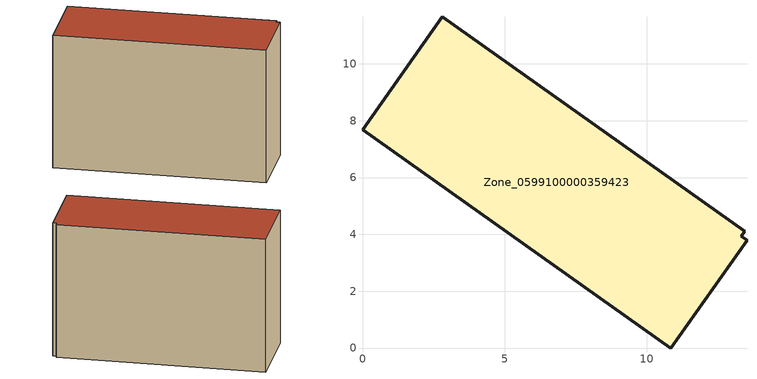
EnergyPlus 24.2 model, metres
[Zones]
Zone_0599100000359423
 floor ground (C_G): 0,7.68 2.81,11.65 13.45,4.12 13.32,3.94 13.53,3.79 10.86,0 z3.7
 wall outside (C_F): 2.81,11.65 0,7.68 10.86,0 13.53,3.79 13.32,3.94 13.45,4.12 2.81,11.65 z3.7:12.46
 roof outside (C_R): 0,7.68 10.86,0 13.53,3.79 13.32,3.94 13.45,4.12 2.81,11.65 z12.46
[BUILDING]
Pand.0599100000359423: North Axis=0; Terrain=City; Loads Convergence Tolerance Value=0.04; Temperature Convergence Tolerance Value=0.4; Solar Distribution=FullExterior; Maximum Number of Warmup Days=25; Minimum Number of Warmup Days=1
[Site:Location]
Rotterdam.The.Hague.AP_ZH_NLD Design_Conditions: Latitude=51.96; Longitude=4.45; Time Zone=1; Elevation=-4.5
[SITE:GROUNDTEMPERATURE:BUILDINGSURFACE]
18, 18, 18, 18, 18, 18, 18, 18, 18, 18, 18, 18
[MATERIAL] Thermal Absorptance=0.9; Solar Absorptance=0.7; Visible Absorptance=0.7
Name | Roughness | Thickness | Conductivity | Density | Specific Heat
G.TI.1992-2005 | MediumSmooth | 0.15 | 0.06 | 540 | 1210
F.TI.1992-2005 | Rough | 0.3 | 0.12 | 1920 | 840
R.TI.1992-2005 | MediumRough | 0.2 | 0.08 | 1500 | 1000
[CONSTRUCTION]
C_G: G.TI.1992-2005
C_F: F.TI.1992-2005
C_R: R.TI.1992-2005
[ZONE]
Zone_0599100000359423: Type=1; Multiplier=1; Ceiling Height=Autocalculate; Volume=Autocalculate; Floor Area=autocalculate; Part of Total Floor Area=Yes
[ZONEINFILTRATION:DESIGNFLOWRATE]
Infil_Zone_0599100000359423: Zone or ZoneList or Space or SpaceList=Zone_0599100000359423; Schedule=AlwaysOn; Design Flow Rate Calculation Method=Flow/Area; Flow Rate per Floor Area=0.0015; Constant Term Coefficient=1; Temperature Term Coefficient=0; Velocity Term Coefficient=0; Velocity Squared Term Coefficient=0
[HVACTEMPLATE:ZONE:IDEALLOADSAIRSYSTEM]
Zone_0599100000359423: Maximum Heating Supply Air Temperature=50; Minimum Cooling Supply Air Temperature=13; Maximum Heating Supply Air Humidity Ratio=0.0156; Minimum Cooling Supply Air Humidity Ratio=0.0077; Heating Limit=NoLimit; Cooling Limit=NoLimit; Dehumidification Control Type=ConstantSensibleHeatRatio; Cooling Sensible Heat Ratio=0.7; Dehumidification Setpoint=60; Humidification Control Type=None; Humidification Setpoint=30; Outdoor Air Method=None; Outdoor Air Flow Rate per Person=0.00944; Outdoor Air Flow Rate per Zone Floor Area=0; Outdoor Air Flow Rate per Zone=0; Demand Controlled Ventilation Type=None; Outdoor Air Economizer Type=NoEconomizer; Heat Recovery Type=None; Sensible Heat Recovery Effectiveness=0.7; Latent Heat Recovery Effectiveness=0.65
[ZONECONTROL:THERMOSTAT]
ThermostatControl_Zone_0599100000359423: Zone or ZoneList=Zone_0599100000359423; Control Type Schedule=DualSetpointControlType; Control 1=Thermostat_Zone_0599100000359423; Temperature Difference Between Cutout And Setpoint=0
[THERMOSTATSETPOINT:DUALSETPOINT]
Thermostat_Zone_0599100000359423: Heating Setpoint Temperature Schedule=HeatingSetpoint_Zone_0599100000359423; Cooling Setpoint Temperature Schedule=CoolingSetpoint_Zone_0599100000359423
[SCHEDULE:COMPACT]
HeatingSetpoint_Zone_0599100000359423: Through: 12/31, For: AllDays, Until: 24:00, 21
CoolingSetpoint_Zone_0599100000359423: Through: 12/31, For: AllDays, Until: 24:00, 24
DualSetpointControlType: Through: 12/31, For: AllDays, Until: 24:00, 4
AlwaysOn: Through: 12/31, For: AllDays, Until: 24:00, 1
